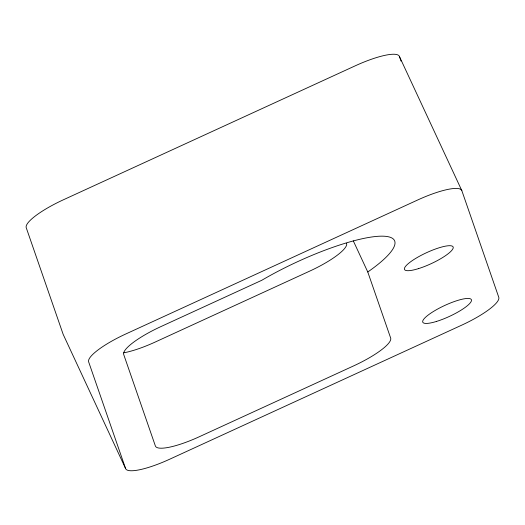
<?xml version="1.0" encoding="UTF-8"?>
<svg xmlns="http://www.w3.org/2000/svg" width="525" height="525" viewBox="0 0 525 525"><rect width="100%" height="100%" fill="white"/><g stroke="black" fill="none" stroke-linecap="round" stroke-linejoin="round"><path stroke-width="0.79" d="M399.413 56.457L461.836 190.641L498.75 297.248A44.645 9.916 -24.9 0 1 461.449 325.283L169.404 459.342A44.645 9.916 -24.9 0 1 125.587 468.543L63.164 334.359L26.25 227.752A44.645 9.916 -24.9 0 1 63.551 199.717L355.596 65.658A44.645 9.916 -24.9 0 1 399.413 56.457L401.021 61.09M353.318 240.903L367.776 271.983L390.639 337.995A44.645 9.916 -24.9 0 1 353.338 366.03L199.205 436.787A44.645 9.916 -24.9 0 1 155.38 445.988L123.729 354.572A44.645 9.916 -24.9 0 1 161.024 326.537L261.758 280.298A98.214 21.82 -24.9 0 1 377.265 236.355A98.214 21.82 -24.9 0 1 367.776 271.983M125.587 468.543L88.666 361.935A44.645 9.916 -24.9 0 1 125.967 333.9L418.012 199.841A44.645 9.916 -24.9 0 1 461.836 190.641M346.579 243.278A44.645 9.916 -24.9 0 1 309.277 271.313L155.144 342.07A44.645 9.916 -24.9 0 1 123.756 352.82M418.34 268.669A26.788 5.952 -24.9 0 0 453.147 247.012A26.788 5.952 -24.9 0 0 414.953 258.877A26.788 5.952 -24.9 0 0 418.34 268.669M436.603 321.405A26.788 5.952 -24.9 0 0 471.411 299.755A26.788 5.952 -24.9 0 0 433.21 311.62A26.788 5.952 -24.9 0 0 436.603 321.405"/></g></svg>
